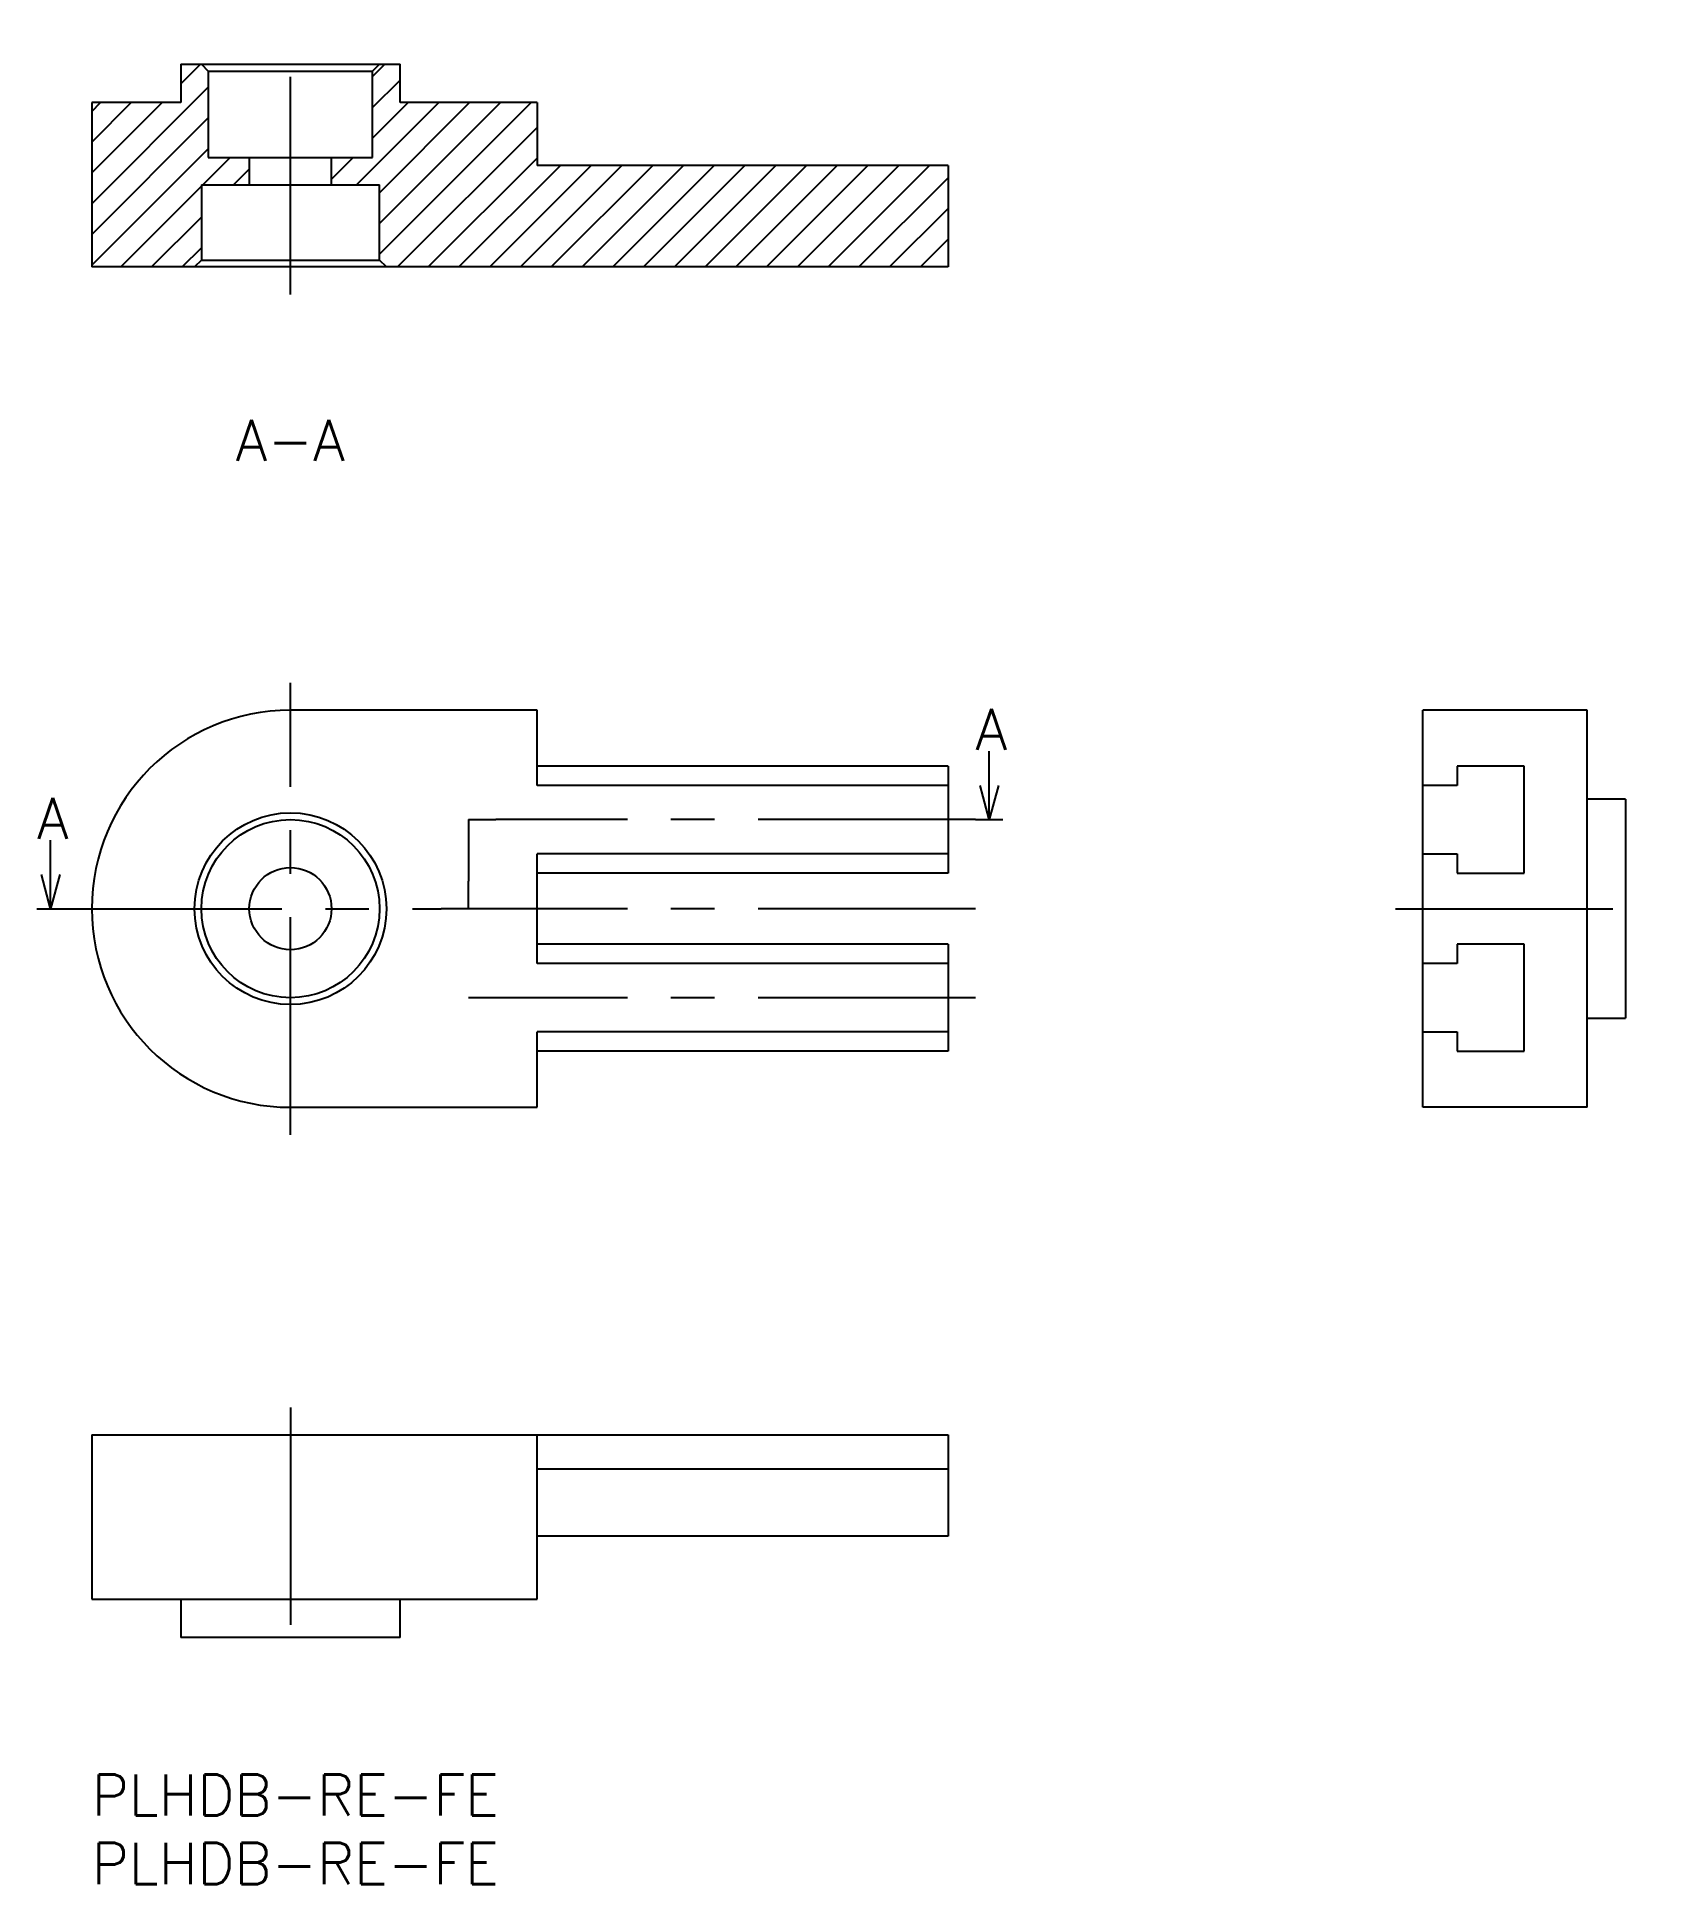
# Model space of a CAD drawing. Extents: x -4 to 114, y -8 to 127.
import ezdxf

# ---------------------------------------------------------------- set-up
doc = ezdxf.new("R2010")
doc.units = 0
doc.header["$LTSCALE"] = 0.5
doc.linetypes.add('CENTER', pattern=[50.8, 31.75, -6.35, 6.35, -6.35])
for name, color, linetype in [('MSM_CENTER', 1, 'CENTER'), ('MSM_CONTINUOUS', 7, 'CONTINUOUS'), ('MSM_NARROW', 5, 'CONTINUOUS'), ('MSM_PART_NUMBER', 7, 'CONTINUOUS')]:
    doc.layers.add(name, color=color, linetype=linetype)
doc.styles.get("Standard").update_dxf_attribs({"font": 'txt.shx', "height": 2, "bigfont": 'bigfont.shx'})

# ---------------------------------------------------------------- blocks, each defined once
blk = doc.blocks.new('*U50')
at = {"layer": 'MSM_PART_NUMBER'}
blk.add_text('PLHDB-RE-FE', height=3, dxfattribs=at).set_placement((0, -3))
blk = doc.blocks.new('*U51')
at = {"layer": 'MSM_PART_NUMBER'}
blk.add_text('PLHDB-RE-FE', height=3, dxfattribs=at).set_placement((0, -8))

msp = doc.modelspace()

# ---------------------------------------------------------------- linework, layer by layer
at = {"layer": 'MSM_CENTER'}
for p, q in [((14.5, 108.06), (14.5, 126.86)), ((14.5, 46.71), (14.5, 79.71)), ((64.5, 69.71), (29.5, 69.71)), ((27.5, 67.71), (27.5, 65.21)), ((-2, 63.21), (25.5, 63.21)), ((64.5, 63.21), (27.5, 63.21)), ((95.15, 63.21), (113.95, 63.21)), ((64.5, 56.71), (27.5, 56.71)), ((14.5, 26.8), (14.5, 8))]:
    msp.add_line(p, q, dxfattribs=at)
at = {"layer": 'MSM_CONTINUOUS'}
for p, q in [((6.5, 124.86), (22.5, 124.86)), ((6.5, 124.86), (6.5, 122.06)), ((8, 124.86), (8.5, 124.36)), ((8.5, 124.36), (8.5, 118.06)), ((8.5, 124.36), (20.5, 124.36)), ((20.5, 124.36), (21, 124.86)), ((20.5, 118.06), (20.5, 124.36)), ((22.5, 122.06), (22.5, 124.86)), ((0, 122.06), (0, 110.06)), ((6.5, 122.06), (0, 122.06)), ((32.5, 122.06), (22.5, 122.06)), ((32.5, 122.06), (32.5, 117.46)), ((8.5, 118.06), (20.5, 118.06)), ((11.5, 118.06), (11.5, 116.06)), ((17.5, 116.06), (17.5, 118.06)), ((62.5, 117.46), (32.5, 117.46)), ((62.5, 117.46), (62.5, 110.06)), ((8, 116.06), (21, 116.06)), ((8, 116.06), (8, 110.56)), ((21, 110.56), (21, 116.06)), ((62.5, 110.06), (0, 110.06)), ((8, 110.56), (7.5, 110.06)), ((8, 110.56), (21, 110.56)), ((21.5, 110.06), (21, 110.56)), ((32.5, 77.71), (14.5, 77.71)), ((32.5, 72.21), (32.5, 77.71)), ((97.15, 48.71), (97.15, 77.71)), ((109.15, 77.71), (97.15, 77.71)), ((109.15, 48.71), (109.15, 77.71)), ((62.5, 73.61), (32.5, 73.61)), ((62.5, 73.61), (62.5, 65.81)), ((104.55, 73.61), (99.65, 73.61)), ((99.65, 73.61), (99.65, 72.21)), ((104.55, 65.81), (104.55, 73.61)), ((62.5, 72.21), (32.5, 72.21)), ((99.65, 72.21), (97.15, 72.21)), ((111.95, 71.21), (109.15, 71.21)), ((111.95, 71.21), (111.95, 55.21)), ((27.5, 69.71), (27.5, 67.71)), ((27.5, 69.71), (29.5, 69.71)), ((32.5, 59.21), (32.5, 67.21)), ((62.5, 67.21), (32.5, 67.21)), ((97.15, 67.21), (99.65, 67.21)), ((99.65, 67.21), (99.65, 65.81)), ((27.5, 63.21), (27.5, 65.21)), ((62.5, 65.81), (32.5, 65.81)), ((99.65, 65.81), (104.55, 65.81)), ((27.5, 63.21), (25.5, 63.21)), ((62.5, 60.61), (32.5, 60.61)), ((62.5, 60.61), (62.5, 52.81)), ((104.55, 60.61), (99.65, 60.61)), ((99.65, 60.61), (99.65, 59.21)), ((104.55, 52.81), (104.55, 60.61)), ((62.5, 59.21), (32.5, 59.21)), ((99.65, 59.21), (97.15, 59.21)), ((32.5, 48.71), (32.5, 54.21)), ((62.5, 54.21), (32.5, 54.21)), ((97.15, 54.21), (99.65, 54.21)), ((99.65, 54.21), (99.65, 52.81)), ((109.15, 55.21), (111.95, 55.21)), ((62.5, 52.81), (32.5, 52.81)), ((99.65, 52.81), (104.55, 52.81)), ((14.5, 48.71), (32.5, 48.71)), ((109.15, 48.71), (97.15, 48.71)), ((0, 24.8), (0, 12.8)), ((0, 24.8), (62.5, 24.8)), ((32.5, 12.8), (32.5, 24.8)), ((62.5, 24.8), (62.5, 17.4)), ((62.5, 22.3), (32.5, 22.3)), ((62.5, 17.4), (32.5, 17.4)), ((0, 12.8), (32.5, 12.8)), ((6.5, 12.8), (6.5, 10)), ((22.5, 10), (22.5, 12.8)), ((22.5, 10), (6.5, 10))]:
    msp.add_line(p, q, dxfattribs=at)
for radius in [7, 6.5, 3]:
    msp.add_circle((14.5, 63.21), radius, dxfattribs=at)
msp.add_arc((14.5, 63.21), 14.5, 90, 270, dxfattribs=at)
at = {"layer": 'MSM_NARROW'}
for p, q in [((6.5, 123.43), (7.93, 124.86)), ((20.5, 123.96), (21.4, 124.86)), ((0, 114.68), (8.5, 123.18)), ((20.5, 121.71), (22.5, 123.71)), ((0, 121.42), (0.64, 122.06)), ((0, 119.17), (2.88, 122.06)), ((0, 116.93), (5.13, 122.06)), ((19.33, 116.06), (25.33, 122.06)), ((20.5, 119.47), (23.09, 122.06)), ((21, 115.48), (27.58, 122.06)), ((21, 113.23), (29.82, 122.06)), ((21, 110.99), (32.07, 122.06)), ((0, 112.44), (8.5, 120.94)), ((22.31, 110.06), (32.5, 120.24)), ((0, 110.19), (8.5, 118.69)), ((8.11, 116.06), (10.11, 118.06)), ((17.5, 116.47), (19.09, 118.06)), ((24.56, 110.06), (32.5, 118)), ((26.8, 110.06), (34.2, 117.46)), ((29.05, 110.06), (36.45, 117.46)), ((31.29, 110.06), (38.69, 117.46)), ((33.54, 110.06), (40.94, 117.46)), ((35.78, 110.06), (43.18, 117.46)), ((38.03, 110.06), (45.43, 117.46)), ((40.27, 110.06), (47.67, 117.46)), ((42.52, 110.06), (49.92, 117.46)), ((44.76, 110.06), (52.16, 117.46)), ((47.01, 110.06), (54.41, 117.46)), ((49.25, 110.06), (56.65, 117.46)), ((51.5, 110.06), (58.9, 117.46)), ((53.74, 110.06), (61.14, 117.46)), ((10.35, 116.06), (11.5, 117.2)), ((55.99, 110.06), (62.5, 116.57)), ((2.11, 110.06), (8, 115.95)), ((4.35, 110.06), (8, 113.7)), ((58.23, 110.06), (62.5, 114.32)), ((60.48, 110.06), (62.5, 112.08)), ((6.6, 110.06), (8, 111.46))]:
    msp.add_line(p, q, dxfattribs=at)
at = {"layer": 'MSM_PART_NUMBER'}
for p, q in [((65.5, 69.71), (65.5, 74.71)), ((65.5, 69.71), (64.83, 72.21)), ((66.17, 72.21), (65.5, 69.71)), ((64.5, 69.71), (66.5, 69.71)), ((-3, 63.21), (-3, 68.21)), ((-3, 63.21), (-3.67, 65.71)), ((-2.33, 65.71), (-3, 63.21)), ((-4, 63.21), (-2, 63.21))]:
    msp.add_line(p, q, dxfattribs=at)

# ---------------------------------------------------------------- block references
at = {"layer": 'MSM_CONTINUOUS'}
for name in ['*U50', '*U51']:
    msp.add_blockref(name, (0, 0), dxfattribs=at)

# ---------------------------------------------------------------- texts
at = {"layer": 'MSM_PART_NUMBER'}
for s, p in [('A-A', (10.5, 95.91)), ('A', (64.5, 74.81)), ('A', (-4, 68.31))]:
    msp.add_text(s, height=3, rotation=360, dxfattribs=at).set_placement(p)

doc.saveas('drawing.dxf')
